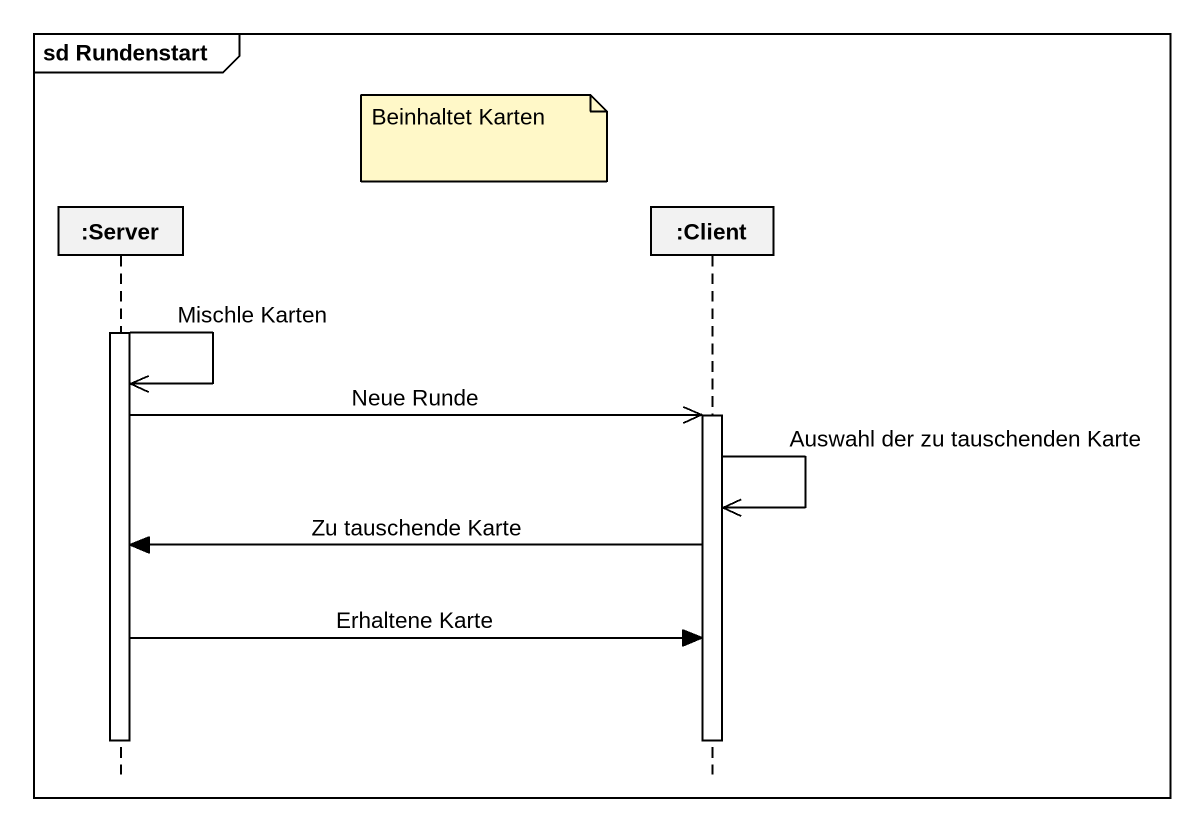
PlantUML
@startuml
mainframe sd Rundenstart
hide footbox
participant ":Server" as Server
participant ":Client" as Client

note left of Client : Beinhaltet Karten
activate Server
Server ->> Server : Mischle Karten
Server ->> Client : Neue Runde
activate Client
Client ->> Client : Auswahl der zu tauschenden Karte
Client -> Server : Zu tauschende Karte
Server -> Client : Erhaltene Karte
deactivate Server
deactivate Client
@enduml
